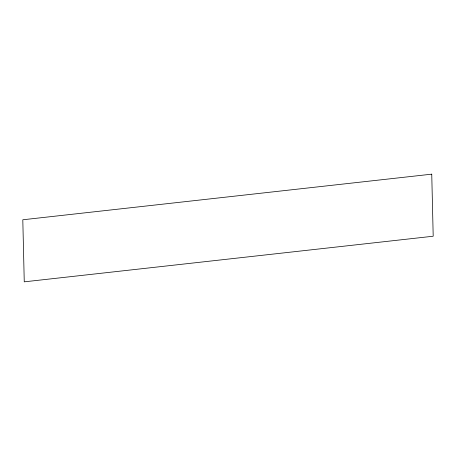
<?xml version="1.0" encoding="UTF-8"?>
<svg xmlns="http://www.w3.org/2000/svg" width="456" height="456" viewBox="0 0 456 456"><rect width="100%" height="100%" fill="white"/><g stroke="black" fill="none" stroke-linecap="round" stroke-linejoin="round"><path stroke-width="0.68" d="M431.746 174.163L22.8 219.775L24.253 281.836L433.2 236.225L431.746 174.163"/></g></svg>
